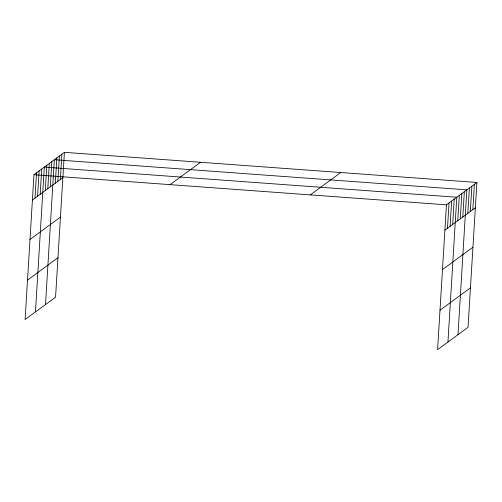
<?xml version="1.0" encoding="UTF-8"?>
<svg xmlns="http://www.w3.org/2000/svg" width="502" height="502" viewBox="0 0 502 502"><rect width="100%" height="100%" fill="white"/><g stroke="black" fill="none" stroke-linecap="round" stroke-linejoin="round"><path stroke-width="0.75" d="M64.413 152.332L33.96 174.696L25.1 319.529L55.559 297.165L64.413 152.332L476.9 182.471L468.04 327.304L437.587 349.668L446.441 204.835L476.9 182.471M34.996 198.121L36.546 172.795M37.587 196.219L39.137 170.893M40.179 194.318L41.722 168.992M35.454 311.93L44.314 167.091L456.801 197.23L447.941 342.063M45.28 190.572L46.824 165.246M47.79 188.727L49.34 163.401M50.3 186.882L51.85 161.556M45.506 304.545L54.367 159.711L466.847 189.85L457.993 334.683M55.327 183.192L56.877 157.866M57.843 181.347L59.393 156.022M60.353 179.503L61.903 154.177M447.483 228.259L449.033 202.933M450.074 226.358L451.618 201.032M452.66 224.457L454.21 199.131M457.761 220.711L459.311 195.385M460.278 218.866L461.821 193.54M462.788 217.021L464.337 191.695M467.814 213.331L469.364 188.005M470.324 211.486L471.874 186.16M472.84 209.641L474.39 184.316M32.41 200.022L62.869 177.658M29.994 239.46L60.453 217.096M27.51 280.097L57.968 257.727M170.078 184.642L200.536 162.278M310.324 194.889L340.783 172.525M444.891 230.161L475.35 207.797M442.482 269.599L472.94 247.229M439.997 310.23L470.456 287.866M33.96 174.696L446.441 204.835"/></g></svg>
